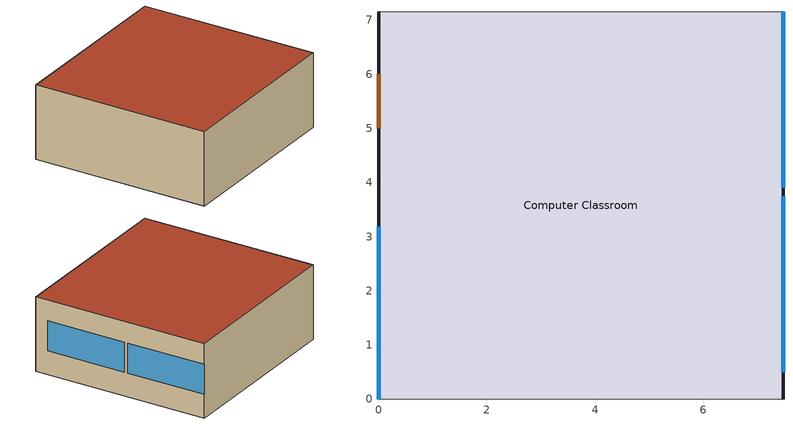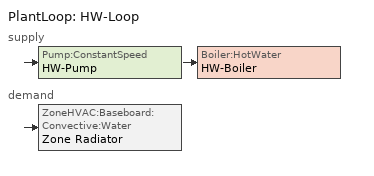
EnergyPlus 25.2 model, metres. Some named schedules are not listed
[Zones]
Computer Classroom
 floor adiabatic (Floor_Construction): 0,0 0,7.15 7.47,7.15 7.47,0 z0
 wall outside (Ext_Wall): 7.47,0 7.47,7.15 z0:3
 wall outside (Int_Wall): 0,0 0,7.15 z0:3
 wall adiabatic (Ext_Wall): 0,0 7.47,0 / 7.47,7.15 0,7.15 z0:3
 window (WindowConst_OldSingle): 7.47,0.5 7.47,3.75 / 7.47,3.9 7.47,7.15 z0.95:2.17; 0,0 0,3.18 z0.4:2.3
 door (DoorConst_Steel): 0,5 0,6 z0:2.15
 roof outside (Roof_Construction): 0,0 0,7.15 7.47,7.15 7.47,0 z3
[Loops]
PlantLoop 'HW-Loop'
 supply: Pump:ConstantSpeed 'HW-Pump' > Boiler:HotWater 'HW-Boiler'
 demand: ZoneHVAC:Baseboard:Convective:Water 'Zone Radiator'
[Building]
Computer Classroom: North Axis {deg}=0; Terrain=City; Loads Convergence Tolerance Value {W}=0.05; Temperature Convergence Tolerance Value {deltaC}=0.05; Solar Distribution=FullExterior; Maximum Number of Warmup Days=30; Minimum Number of Warmup Days=6
[Site:Location]
Kalamata_Greece: Latitude {deg}=37.02; Longitude {deg}=22.11; Time Zone {hr}=2; Elevation {m}=8
[SizingPeriod:DesignDay] Dry-Bulb Temperature Range Modifier Type=DefaultMultipliers; Barometric Pressure {Pa}=101325; Wind Speed {m/s}=3; Wind Direction {deg}=0; Rain Indicator=No; Snow Indicator=No; Daylight Saving Time Indicator=No; Solar Model Indicator=ASHRAEClearSky
Name | Month | Day of Month | Day Type | Maximum Dry-Bulb Temperature {C} | Daily Dry-Bulb Temperature Range {C} | Humidity Condition Type | Wetbulb or DewPoint at Maximum Dry-Bulb {C} | Sky Clearness
KalamataSummerDesignDay | 6 | 10 | SummerDesignDay | 33.2 | 11 | Wetbulb | 23 | 1
KalamataWinterDesignDay | 1 | 21 | WinterDesignDay | 1.2 | 0 | WetBulb | -1.5 | 0.9
[Material]
Ext_Plaster: Rough, 0.02, 0.87, 1800, 840
Hollow_Clay_Brick: MediumRough, 0.22, 0.4, 900, 840
Int_Plaster_1: Smooth, 0.018, 0.8, 1700, 840
Int_Brick: MediumRough, 0.11, 0.5, 1700, 840
Roof_RC_Slab_180mm: MediumRough, 0.18, 1.75, 2400, 900
Int_Plaster: Smooth, 0.018, 0.8, 1600, 840
Floor_Tile_10mm: Smooth, 0.01, 1, 2000, 800
Floor_Screed_50mm: MediumSmooth, 0.05, 1.4, 2000, 900
Floor_Concrete_120mm: MediumRough, 0.12, 1.75, 2300, 900
[Material:NoMass]
Door_Steel: Roughness=Rough; Thermal Resistance {m2-K/W}  (R=1/4.5)=0.222; Thermal Absorptance=0.9; Solar Absorptance=0.7; Visible Absorptance=0.7
[WindowMaterial:SimpleGlazingSystem]
Window_OldSingle: U-Factor {W/m2-K}  (Uw)=6; Solar Heat Gain Coefficient (g-value)=0.85; Visible Transmittance=0.88
[Construction]
WindowConst_OldSingle: Window_OldSingle
Ext_Wall: Ext_Plaster, Hollow_Clay_Brick, Int_Plaster_1
Int_Wall: Int_Plaster, Int_Brick, Int_Plaster
Roof_Construction: Roof_RC_Slab_180mm, Int_Plaster
Floor_Construction: Floor_Tile_10mm, Floor_Screed_50mm, Floor_Concrete_120mm
DoorConst_Steel: Door_Steel
[Sizing:Zone]
Computer Classroom: Zone Cooling Design Supply Air Temperature Input Method=SupplyAirTemperature; Cooling Design Supply Air Temperature {C}=14; Zone Heating Design Supply Air Temperature Input Method=SupplyAirTemperature; Heating Design Supply Air Temperature {C}=40; Zone Cooling Design Supply Air Humidity Ratio {kgWater/kgDryAir}=0.009; Zone Heating Design Supply Air Humidity Ratio {kgWater/kgDryAir}=0.004
[Sizing:Plant]
HW-Loop: Heating, 82, 11
[Zone]
Computer Classroom: Type=1; Multiplier=1; Ceiling Height {m}=3
[People]
Room People: Zone or ZoneList Name  (change to your zone name)=Computer Classroom; Number of People Schedule=OCCUPY-ROOM; Number of People Calculation Method=People; Number of People (when schedule = 1.0)=20; Fraction Radiant (example)=0.3; Activity Level Schedule=ActSchd
[ZoneControl:Thermostat]
Computer Classroom Thermostat: Which zone it controls=Computer Classroom; Thermostat mode schedule (on/off)=Zone Control Type Sched; Type of thermostat=ThermostatSetpoint:SingleHeating; Name of dual setpoint object=HtgSP-Control
[ThermostatSetpoint:SingleHeating]
HtgSP-Control: Setpoint Temperature Schedule=Htg-SetP-Sch
[Lights]
Computer Classroom Lights: Zone or ZoneList=Computer Classroom; Schedule=LIGHTS-1; Design Level Calculation Method=Watts/Area; Watts per Zone Floor Area {W/m2}=10; Return Air Fraction=0; Fraction Radiant=0.6; Fraction Visible=0.2; Fraction Replaceable=1
[ElectricEquipment]
Computer Classroom Equipment: Zone or ZoneList=Computer Classroom; Schedule=EQUIP-1; Design Level Calculation Method=Watts/Area; Watts per Zone Floor Area {W/m2}=70.2; Fraction Latent=0; Fraction Radiant=0.2; Fraction Lost=0.8
[ZoneInfiltration:DesignFlowRate]
Infiltration Computer Classroom: Zone or ZoneList=Computer Classroom; Schedule=INFIL-SCH; Design Flow Rate Calculation Method=AirChanges/Hour; Air Changes per Hour {1/hr}=0.6; Constant Term Coefficient=0.606; Temperature Term Coefficient=0.03636; Velocity Term Coefficient=0.1177; Velocity Squared Term Coefficient=0
[ZoneVentilation:DesignFlowRate]
Vent_Computer Classroom: Zone=Computer Classroom; Schedule=Vent-Sch; Design Flow Rate Calculation Method=Flow/Person; Flow Rate per Person {m3/s-person}  (10 L/s-person)=0.01; Ventilation Air Fan Pressure Rise {Pa}  (0 = no fan power)=0; Ventilation Air Fan Total Efficiency=0
[Boiler:HotWater]
HW-Boiler: Fuel Type=Diesel; Nominal Capacity {W} (Tuned for 2.79 GJ)=8000; Nominal Thermal Efficiency (Locked at 0.7)=0.7; Efficiency Curve Temperature Evaluation Variable=LeavingBoiler; Design Water Flow Rate {m3/s} (Balanced flow)=0.0002; Minimum Part Load Ratio=0.1; Maximum Part Load Ratio=1; Optimum Part Load Ratio=0.9; Water Outlet Upper Temperature Limit {C}=70; Boiler Flow Mode=ConstantFlow; On Cycle Parasitic Electric Load {W}=2; Sizing Factor=1
[Pump:ConstantSpeed]
HW-Pump: Rated Flow Rate {m3/s} (Matched to Boiler)=0.0002; Rated Pump Head {Pa}=25000; Rated Power Consumption {W} (Standard 1985 motor)=40; Motor Efficiency=0.85; Fraction of Motor Inefficiencies to Fluid Stream=0.15; Pump Control Type=INTERMITTENT
[ZoneHVAC:Baseboard:Convective:Water]
Zone Radiator: Availability Schedule=Heat-Avail; Heating Design Capacity Method=HeatingDesignCapacity; Heating Design Capacity {W} (Matched to Boiler)=8000; U-Factor Times Area Value {W/K} (Tuned for 2.79 GJ)=215; Maximum Water Flow Rate {m3/s}=0.0002; Convergence Tolerance=0.001
[PlantEquipmentOperationSchemes]
HW-Loop-Operation: Control Scheme 1=HW-Heating-Operation; Control Scheme 1 Schedule=HW-Heating-Schedule
[PlantEquipmentOperation:HeatingLoad]
HW-Heating-Operation: 0, 1e9, HW-Boiler-EquipmentList
[PlantEquipmentList]
HW-Boiler-EquipmentList: Boiler:HotWater, HW-Boiler
[PlantLoop]
Plant Loop=HW-Loop; Fluid Type=Water; Plant Equipment Operation Scheme List=HW-Loop-Operation; Loop Temperature Setpoint Schedule=HW-SupplyOutlet; Maximum Loop Temperature {C}=70; Minimum Loop Temperature {C}=10; Maximum Loop Flow Rate {m3/s}=0.0002; Minimum Loop Flow Rate {m3/s}=0; Plant Loop Volume {m3} (80 Liters for 1985 thermal mass)=0.08; Load Distribution Scheme=Optimal
[SetpointManager:Scheduled]
HW-Loop-SetpointManager: Temperature, HW-Setpoint-Schedule, HW-SupplyOutlet
[Zone equipment]
Computer Classroom: Zone Radiator
[Schedule:Compact]
OCCUPY-ROOM: Fraction, Through: 12/31, For: Weekdays, Until: 09:10, 0, Until: 10:00, 1, Until: 10:10, 0, Until: 11:00, 1, Until: 11:10, 0, Until: 12:00, 1, Until: 12:10, 0, Until: 13:00, 1, Until: 24:00, 0, For: Weekends Holiday SummerDesignDay WinterDesignDay CustomDay1 CustomDay2, Until: 24:00, 0
LIGHTS-1: On/Off, Through: 12/31, For: WeekDays, Until: 09:10, 0, Until: 10:00, 1, Until: 10:10, 0, Until: 11:00, 1, Until: 11:10, 0, Until: 12:00, 1, Until: 12:10, 0, Until: 13:00, 1, Until: 24:00, 0, For: Weekends Holiday SummerDesignDay WinterDesignDay CustomDay1 CustomDay2, Until: 24:00, 0
EQUIP-1: Fraction, Through: 12/31, For: WeekDays, Until: 10:10, 0, Until: 11:00, 1, Until: 11:10, 0.05, Until: 12:00, 1, Until: 12:10, 0.05, Until: 13:00, 1, Until: 24:00, 0, For: Weekends Holiday SummerDesignDay WinterDesignDay CustomDay1 CustomDay2, Until: 24:00, 0
Heat-Avail: Fraction, Through: 12/31, For: Weekdays, Until: 08:10, 0, Until: 09:00, 1, Until: 09:10, 0, Until: 10:00, 1, Until: 24:00, 0, For: Weekends Holiday SummerDesignDay WinterDesignDay CustomDay1 CustomDay2, Until: 24:00, 0
Zone Control Type Sched: Control Type, Through: 12/31, For: Weekdays, Until: 08:00, 0, Until: 14:00, 1, Until: 24:00, 0, For: WinterDesignDay SummerDesignDay, Until: 24:00, 1, For: Weekends Holiday CustomDay1 CustomDay2, Until: 24:00, 0
INFIL-SCH; HW-Heating-Schedule: Fraction, Through: 12/31, For: AllDays, Until: 24:00, 1
Vent-Sch: Fraction, Through: 12/31, For: Weekdays, Until: 09:00, 0, Until: 09:10, 1, Until: 10:00, 0, Until: 10:10, 1, Until: 11:00, 0, Until: 11:10, 1, Until: 12:00, 0, Until: 12:10, 1, Until: 13:00, 0, Until: 13:10, 1, Until: 24:00, 0, For: Weekends Holiday SummerDesignDay WinterDesignDay CustomDay1 CustomDay2, Until: 24:00, 0
ActSchd: Any Number, Through: 12/31, For: Weekdays, Until: 09:10, 0, Until: 10:00, 117.24, Until: 10:10, 0, Until: 11:00, 117.24, Until: 11:10, 0, Until: 12:00, 117.24, Until: 12:10, 0, Until: 13:00, 117.24, Until: 24:00, 0, For: Weekends Holiday SummerDesignDay WinterDesignDay CustomDay1 CustomDay2, Until: 24:00, 0
Htg-SetP-Sch: Temperature, Through: 12/31, For: WeekDays, Until: 08:00, 16, Until: 14:00, 17, Until: 24:00, 16, For: WeekEnds Holiday SummerDesignDay WinterDesignDay CustomDay1 CustomDay2, Until: 24:00, 16
HW-Setpoint-Schedule: Temperature, Through: 12/31, For: AllDays, Until: 24:00, 60
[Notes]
Location:                Kalamata, Greece
Run Period (Weather File): Full Annual Simulation, Kalamata
Floor Area:              59.3 m2
Number of Stories:       1
Official single-day holidays
Christmas break: Dec 24 – Jan 6
Split into two periods to avoid year boundary issues
Easter holidays: Apr 10 – Apr 23
Summer break: Jun 16 – Sep 10
